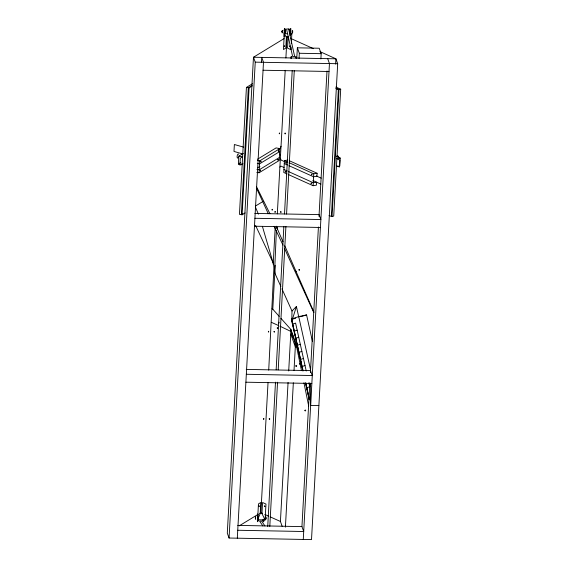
<?xml version="1.0" encoding="UTF-8"?>
<svg xmlns="http://www.w3.org/2000/svg" width="568" height="568" viewBox="0 0 568 568"><rect width="100%" height="100%" fill="white"/><g stroke="black" fill="none" stroke-linecap="round" stroke-linejoin="round"><path stroke-width="0.85" d="M281.948 288.856L292.002 311.037L291.796 321.254L302.744 370.528M284.788 31.709L285.171 28.847L285.321 33.682M273.187 264.305L275.21 227.179M272.782 309.425L275.196 265.228M277.177 228.989L277.276 227.221M267.741 526.444L275.487 382.165M276.154 369.768L283.851 226.376M284.511 213.98L292.208 70.588M269.807 526.486L277.546 382.2M278.214 369.811L285.91 226.412M286.577 214.022L294.274 70.624M242.181 164.748L238.39 164.067L238.83 156.136L243.36 153.374M252.469 83.737L246.434 87.415L239.455 214.321L242.11 214.796L245.127 212.95M242.11 214.796L249.089 87.891L252.114 86.052M319.898 51.581L335.922 58.809L337.69 63.715L311.512 539.6L229.067 538.031L255.245 62.146L253.477 57.24L284.064 38.596M261.429 62.679L261.72 57.396L263.488 62.302L237.31 538.187M259.065 172.764L259.718 160.872L279.861 148.596L279.207 160.488L259.065 172.764L256.786 172.36M257.588 519.784L258.461 503.922L260.811 502.488L260.201 513.543L257.588 519.784L265.1 519.933L265.973 504.065L262.551 502.524L261.947 513.578L265.1 519.933M284.327 33.675L283.453 49.537L285.803 48.102L286.414 37.048L284.327 33.675L287.664 33.739M268.032 382.512L260.875 512.663L262.437 513.373M268.714 370.116L273.84 269.445A13.163 4.913 -79.8 0 0 273.137 263.041L262.501 226.717M276.389 230.622L274.685 269.715A8.058 4.643 80.8 0 0 275.849 275.395L280.869 286.485M276.538 227.981L276.63 226.213M277.312 213.859L285.207 70.311M285.889 57.957L287.053 36.778L288.65 37.502M287.784 160.041L284.433 160.588L283.78 172.487L286.954 173.914M291.114 47.037L290.965 49.679L287.55 48.138L288.154 37.083L286.414 37.048M291.306 43.509L291.838 33.817L289.332 33.768M296.78 58.383L297.362 47.818L319.209 48.237L321.176 53.683L320.885 58.965M299.031 58.547L299.322 53.264L297.362 47.818M282.147 526.259L280.422 521.474L288.068 382.47M288.707 370.961L290.979 329.582L280.954 318.343M285.406 527.139L293.344 382.825M294.025 370.428L295.488 343.867L296.013 343.881L301.473 370.641M288.7 171.657L313.266 182.733L316.617 182.186L316.454 185.161L313.103 185.708L313.756 173.808L289.19 162.732M289.368 160.758L317.107 173.261L316.944 176.236L313.593 176.783L289.027 165.707M237.744 530.256L303.71 531.513L301.942 526.607L309.851 382.846M310.426 372.381L318.421 226.973M319.003 216.394L327.005 70.986M303.269 539.444L329.447 63.552L327.679 58.646M335.631 64.113L335.922 58.809L253.477 57.24L227.299 533.125L229.067 538.031M335.887 87.039L340.701 89.204L333.721 216.11L331.378 216.493L338.358 89.588L336 88.53M332.046 216.387L339.025 89.481L335.887 88.061M339.799 165.991L340.232 158.06L336.306 156.292M290.873 58.504L291.235 56.374L291.519 58.468M290.326 31.375C290.83 27.747 290.639 35.947 290.312 32.177M258.653 519.152L258.277 521.026L258.035 519.408M263.296 519.244L262.92 521.119L262.714 520.118M289.957 33.775L289.815 28.932L289.559 29.777M295.623 57.311L295.871 56.466L296.155 58.554M284.057 30.58L284.582 28.4L284.824 33.91M290.241 30.693L290.766 28.521L291.001 34.023M257.212 516.213L257.737 514.033M264.156 519.656L263.63 521.836L263.531 519.479M302.936 370.989L291.611 319.031L298.732 316.575L306.578 314.928L312.499 341.595M292.563 318.797L296.418 306.5L298.725 316.873M284.256 30.31L284.227 33.178M257.503 516.624L257.481 519.486M281.032 146.21L280.265 148.234L278.81 149.114M264.986 506.628C264.312 505.151 264.603 507.685 264.525 505.797M279.882 167.099L280.848 166.062L284.071 167.517M292.002 311.037L296.418 306.5M289.999 35.45L291.838 33.817M252.107 85.456L248.33 87.756L241.35 214.661L242.863 213.738M242.543 156.86L240.307 158.224L239.923 165.167L242.905 163.343M238.39 164.067L240.654 162.682M257.418 159.281L276.069 147.914L279.861 148.596M279.697 151.571L259.555 163.847L257.276 163.435M257.673 167.745L259.931 166.374M279.371 157.513L259.228 169.789L256.949 169.385M255.664 205.935L263.176 201.356M239.234 525.847L257.893 514.48M292.74 324.079L295.594 323.1L306.237 371.01M294.309 331.151L297.163 330.164M295.878 338.223L298.732 337.236M297.447 345.294L300.302 344.307M299.024 352.359L301.878 351.372M300.593 359.43L303.447 358.443M302.162 366.502L305.016 365.515M306.876 387.71L309.73 386.723L308.857 382.796M291.49 319.479L295.679 318.215M300.706 316.695L306.578 314.928M338.358 89.588L340.701 89.204M336.881 158.607L340.232 158.06M336.448 166.538L338.961 166.133M313.756 173.808L317.107 173.261M285.889 36.849L288.537 36.899M299.322 53.264L321.176 53.683M255.245 62.146L337.69 63.715M263.048 70.233L329.007 71.49M254.819 213.412L319.102 214.633L320.863 219.539L254.904 218.282M254.471 226.213L320.43 227.47M246.242 369.399L310.519 370.62L312.286 375.526L246.327 374.269M245.887 382.2L311.853 383.457M318.889 405.573L310.639 405.417L310.597 383.457M259.675 513.344L262.331 513.394M260.201 513.543L261.947 513.578M237.751 525.386L301.942 526.607M246.434 87.415L249.089 87.891M238.83 156.136L242.621 156.818M257.439 160.46L259.718 160.872M243.636 147.155L234.371 144.506L233.988 151.443L242.408 153.85M291.057 38.581L313.493 48.692M336.71 158.706L339.834 160.119L339.451 167.056L336.327 165.65M284.433 160.588L287.607 162.022M285.171 161.916L281.174 160.112L280.372 158.273M316.369 175.974L321.168 178.139M284.27 163.563L287.444 164.99M312.861 180.489L320.849 184.089M283.943 169.512L287.117 170.94M288.537 174.632L313.103 185.708M329.021 215.428L331.378 216.493M271.348 322.312L278.384 325.478M279.946 326.188L291.661 331.797L296.013 343.881M264.787 514.423L268.692 516.191M270.261 516.894L280.422 521.474M272.107 308.431L279.186 316.362M264.929 525.975L261.628 521.09L259.569 521.055L262.863 525.94M279.939 154.184L280.528 155.376M256.608 186.893L269.921 213.717M255.564 225.468L272.874 262.26M282.978 245.127L274.074 226.312M284.447 248.308L313.721 312.457M256.566 188.264L268.259 213.667M276.58 227.129L282.992 241.727M284.774 245.781L313.969 312.258M255.351 206.915L258.419 214.179M309.404 399.233L305.79 382.811M290.894 331.123L296.624 346.87L295.325 346.842L290.731 334.098M290.979 329.582L292.903 337.378M292.818 335.787L292.797 335.496M292.769 335.368L292.676 335.021L292.726 335.404M298.732 316.575L310.561 369.825L310.568 372.416M291.611 319.031L303.106 370.741M305.605 383.002L309.233 399.318M305.627 383.492L309.276 399.915M309.042 397.458L309.283 398.644M303.937 382.733L308.687 406.042M284.845 33.711L284.781 32.44M283.95 32.88L284.121 36.813M257.943 514.097L258.149 518.818L257.446 521.722L257.347 519.358M238.283 157.471A2.073 0.774 -79.8 0 1 237.211 157.563A2.073 0.774 -79.8 0 1 237.502 154.816A2.073 0.774 -79.8 0 1 238.631 154.248M241.861 154.709A2.073 0.774 -79.8 0 1 242.266 154.716M337.193 155.916A2.073 1.193 80.8 0 1 338.918 157.925M294.678 343.519C294.771 345.081 294.856 341.922 294.678 343.519M292.378 31.815C292.655 36.551 292.861 27.214 292.378 31.815M255.323 517.902C255.579 522.709 255.834 513.358 255.323 517.902M255.444 517.938C255.529 519.535 255.614 516.447 255.444 517.938M265.746 518.137C265.817 519.706 265.952 516.71 265.746 518.137M282.069 31.588C282.331 36.395 282.566 27.058 282.069 31.588M282.189 31.63C282.268 33.228 282.374 30.125 282.189 31.63M292.499 31.822C292.584 33.413 292.669 30.352 292.499 31.822M291.412 334.424C291.49 336.036 291.604 332.933 291.412 334.424M265.625 518.066C265.867 522.936 266.151 513.607 265.625 518.066M285.392 171.657C285.782 173.559 286.315 170.535 285.392 171.657M272.058 209.819C272.455 211.119 272.555 208.03 272.058 209.819M289.531 46.107C289.865 48.266 290.795 45.128 289.531 46.107M260.194 170.606C260.57 171.919 260.712 168.888 260.194 170.606M263.552 419.014C263.914 420.341 264.084 417.274 263.552 419.014M277.234 327.963C277.596 329.894 278.164 326.87 277.234 327.963M274.032 331.591C274.372 333.522 274.983 330.526 274.032 331.591M285.889 162.711C286.194 164.628 286.883 161.681 285.889 162.711M260.691 161.66C260.996 163.052 261.266 159.963 260.691 161.66M298.967 269.757C299.3 271.689 299.925 268.707 298.967 269.757M268.352 331.74C268.664 333.146 268.927 330.036 268.352 331.74M278.32 150.903C278.604 152.338 278.902 149.221 278.32 150.903M258.76 506.216C259.399 507.636 259.583 504.632 258.76 506.216M311.548 174.262C311.832 176.186 312.549 173.29 311.548 174.262M277.83 159.814C278.107 161.276 278.412 158.153 277.83 159.814M311.058 183.173C311.335 185.125 312.052 182.2 311.058 183.173M269.239 418.808C269.502 420.76 270.247 417.856 269.239 418.808M274.947 211.935C275.196 213.447 275.544 210.302 274.947 211.935M279.264 133.409C279.499 134.921 279.896 131.79 279.264 133.409M278.547 322.411C278.781 324.363 279.577 321.495 278.547 322.411M280.62 211.814C280.812 213.753 281.707 210.948 280.62 211.814M299.797 363.406L299.989 364.358L299.819 363.477M284.298 46.178C284.461 47.747 284.973 44.645 284.298 46.178M295.8 365.913C296.446 367.794 297.32 364.521 295.8 365.913M284.951 133.224C285.072 135.184 286.059 132.486 284.951 133.224M304.881 410.33C305.321 412.269 306.528 409.095 304.881 410.33M288.608 29.003L286.542 28.961L292.605 56.495L294.671 56.53L288.608 29.003M295.509 270.624L295.921 271.532L295.509 270.624"/></g></svg>
